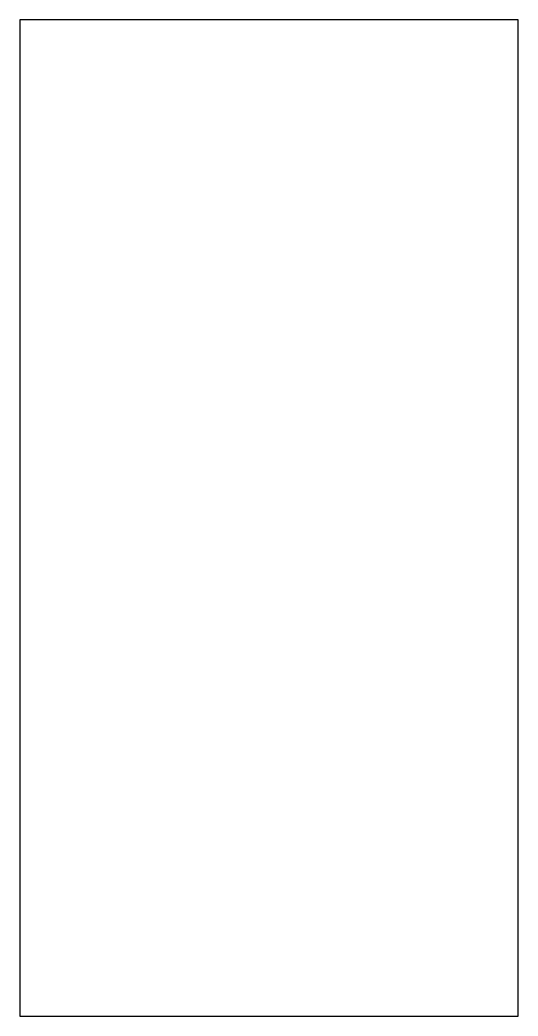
# Model space of a CAD drawing. Header units: inches. Extents: x 0 to 10, y 0 to 20.
import ezdxf

# ---------------------------------------------------------------- set-up
doc = ezdxf.new("R2010")
doc.units = ezdxf.units.IN

msp = doc.modelspace()

# ---------------------------------------------------------------- linework, layer by layer
msp.add_lwpolyline([(0, 0), (10, 0), (10, 20), (0, 20)], close=True)

doc.saveas('drawing.dxf')
